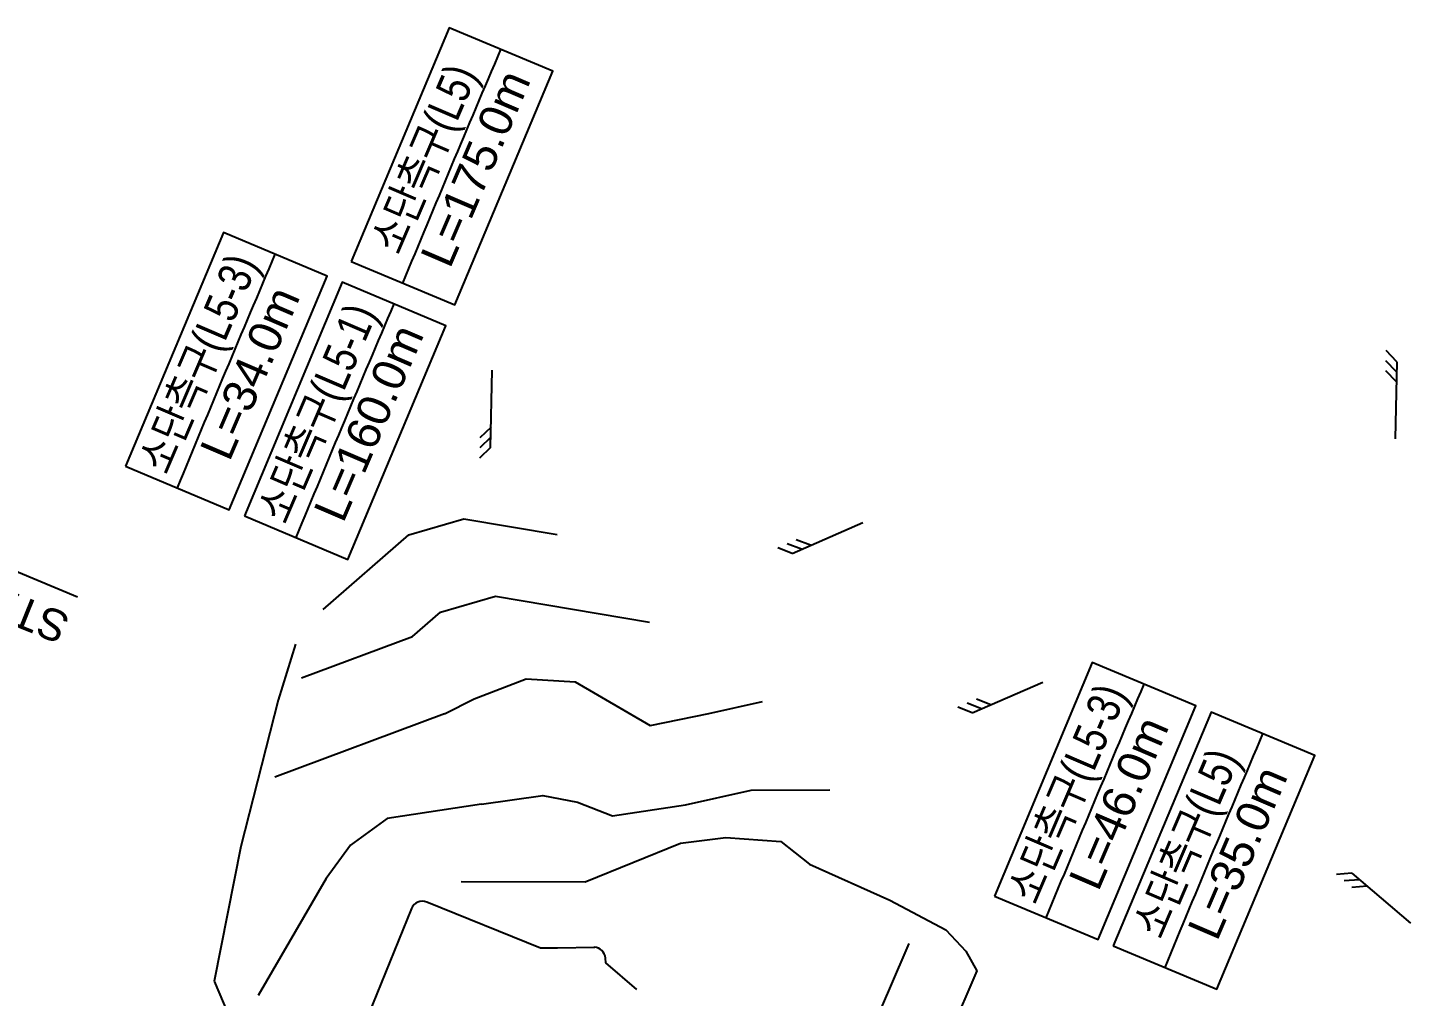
# Model space of a CAD drawing. Header units: millimetres. Extents: x 219390 to 221240, y 444648 to 450301.
# Drawn here: x 220016.8 to 220193.6, y 447906.6 to 448029.7 of the extents above; entities that cross this region are included whole.
import ezdxf
from ezdxf.enums import TextEntityAlignment as Align

# ---------------------------------------------------------------- set-up
doc = ezdxf.new("R2010")
doc.units = ezdxf.units.MM
doc.linetypes.add('CONT', pattern=[0])
for name, color, linetype in [('[도면]산마루측구', 5, 'H-DICHB01'), ('[도면]소단측구', 5, 'Continuous'), ('CC-DIML_본선', 1, 'CONT'), ('CC-DIMT_본선', 3, 'CONT')]:
    doc.layers.add(name, color=color, linetype=linetype)
doc.styles.get("Standard").update_dxf_attribs({"font": 'arial.ttf'})
doc.linetypes.add('E-WFLOW04', pattern='A,1.5,[32,kscals.shx,S=0.1,R=0,X=0,Y=0],0', length=1.5)
doc.linetypes.add('H-DICHB01', pattern='A,1e-05,[43,kscals.shx,S=0.1,R=0,X=0,Y=0],-0.666667,["B1",Standard,S=0.2,R=0,X=0,Y=-0.1],-0.383333', length=1.05001)
doc.linetypes.add('H-DICHB01R', pattern='A,1e-05,[43,kscals.shx,S=0.1,R=0,X=0,Y=0],-0.933333,["B1",Standard,S=0.2,R=180,X=0,Y=0.1],-0.116667', length=1.05001)
doc.linetypes.add('H-DICHL05-1', pattern='A,0.5,[32,kscals.shx,S=0.1,R=0,X=0,Y=0],-0.35,["L5-1",Standard,S=0.2,R=0,X=0,Y=-0.1],-0.7316910785619175', length=1)
doc.linetypes.add('H-DICHL05-1R', pattern='A,0.5,[32,kscals.shx,S=0.1,R=0,X=0,Y=0],-0.9816910785619175,["L5-1",Standard,S=0.2,R=180,X=0,Y=0.1],-0.1', length=1)
doc.linetypes.add('H-DICHL05-3', pattern='A,0.5,[32,kosdic.shx,S=0.1,R=0,X=0,Y=0],-0.35,["L5-3",Standard,S=0.2,R=0,X=0,Y=-0.1],-0.6592087312414734', length=1)
doc.linetypes.add('H-DICHL05R', pattern='A,0.9,[32,kscals.shx,S=0.1,R=360,X=0,Y=0],-0.666667,["L5",Standard,S=0.2,R=180,X=0,Y=0.1],-0.083333', length=1.65)

# ---------------------------------------------------------------- blocks, each defined once
blk = doc.blocks.new('A$C31C57068')
at = {"layer": '[도면]소단측구', "color": 4, "ltscale": 8}
blk.add_line((-0.6612789927166887, -0.1596468335483223), (0.8132873749127612, 0.2544757035793737), dxfattribs=at)
at = {"layer": '[도면]소단측구', "color": 4, "ltscale": 8, "flags": 128}
for points in [[(-0.4687284234387334, -0.1055702372104861), (-0.7347270906029735, 0.04378026985796168)], [(-0.2761778541898821, -0.05149364081444219), (-0.5421765213541221, 0.09785686625400558)], [(-0.6612789927166887, -0.1596468335483223), (-0.9272776598809287, -0.01029632647987455)]]:
    blk.add_lwpolyline(points, dxfattribs=at)
at = {"layer": '[도면]소단측구', "color": 4, "ltscale": 8}
blk.add_solid([(0.8132873749127612, 0.2544757035793737), (0.120105325547047, 0.05979995669331403), (0.07143638879060747, 0.2330954690696672), (0.8132873749127612, 0.2544757035793737)], dxfattribs=at)

msp = doc.modelspace()

# ---------------------------------------------------------------- linework, layer by layer
at = {"layer": '[도면]산마루측구', "color": 4, "linetype": 'H-DICHB01R', "ltscale": 10, "flags": 128}
for points in [[(220050.7992487132, 447951.3515511056), (220048.6093972244, 447944.2208413855), (220043.854483092, 447925.6300457703), (220040.4845114596, 447908.530039248)], [(220040.4845114596, 447908.530039248), (220043.4179231027, 447901.5240570496), (220040.6132072169, 447883.4546019719), (220038.7857620592, 447864.2168866905)]]:
    msp.add_lwpolyline(points, dxfattribs=at)
at = {"layer": '[도면]소단측구', "color": 4, "linetype": 'H-DICHL05-1R', "ltscale": 10}
msp.add_line((220069.7332345509, 447942.4936859144), (220048.1705912116, 447934.4338653381), dxfattribs=at)
at = {"layer": '[도면]소단측구', "color": 4, "linetype": 'H-DICHL05-3', "ltscale": 10, "flags": 128}
for points in [[(220054.3139366307, 447955.7805162878), (220065.2132047067, 447965.2468271526), (220072.197547876, 447967.2851502832), (220084.0717540302, 447965.2781540336)], [(220116.1290407838, 447923.3837809467), (220126.3485949544, 447918.7963688713), (220133.4807848331, 447915.0554871262), (220136.0138896889, 447912.3215610339), (220137.4054254197, 447909.8551500786), (220130.7432033015, 447894.252506837), (220130.7152609596, 447891.0499904277)]]:
    msp.add_lwpolyline(points, dxfattribs=at)
at = {"layer": '[도면]소단측구', "color": 4, "linetype": 'H-DICHL05-1', "ltscale": 10, "flags": 128}
for points in [[(220051.574728471, 447947.0640205683), (220065.6972321431, 447952.3428188999), (220069.2401067713, 447955.4199019069), (220076.2244499406, 447957.4582250375), (220095.791873997, 447954.1509094843)], [(220069.7332345509, 447942.4936859144), (220073.5028489081, 447944.4123406231), (220080.1114881293, 447946.9549278214), (220086.3577684843, 447946.5785144742), (220095.8850694897, 447941.0130684294), (220103.3647959763, 447942.5618310847), (220110.1912909318, 447944.0763281764)], [(220071.8670284578, 447921.1758000266), (220087.6101663813, 447921.1324463429), (220099.7393521544, 447926.059827001), (220105.5205755004, 447926.773803631), (220112.4927263473, 447926.2838955687), (220116.1290407838, 447923.3837809467)]]:
    msp.add_lwpolyline(points, dxfattribs=at)
at = {"layer": '[도면]소단측구', "color": 4, "ltscale": 10, "flags": 128}
msp.add_lwpolyline([(220074.4403873031, 447931.0067320549), (220082.2690093271, 447932.1028007624), (220086.6418563122, 447931.2779717029), (220091.114722727, 447929.5522138468), (220100.3763201102, 447930.9372534485), (220108.7289867472, 447932.7903404883), (220118.7170966299, 447932.8520554513)], dxfattribs=at)
at = {"layer": '[도면]소단측구', "color": 4, "linetype": 'H-DICHL05R', "ltscale": 10, "flags": 128}
for points in [[(220074.4403873031, 447931.0067320549), (220062.4435063115, 447929.204510642), (220057.8174052336, 447925.8118045194), (220054.7116836973, 447921.5739472081), (220046.0405823565, 447906.691184123)], [(220128.7640115335, 447913.3290675101), (220128.2528293537, 447912.1371143395), (220122.1188570842, 447897.8350923953), (220121.5442806876, 447897.1013113133), (220120.1795861842, 447895.3584847453), (220117.222966232, 447882.0840938683)]]:
    msp.add_lwpolyline(points, dxfattribs=at)
msp.add_lwpolyline([(220094.1793976254, 447907.4773102872), (220090.2589107395, 447910.8532272732), (220090.2041670271, 447911.4591022155, 0.3755775248576802), (220088.7756000247, 447912.8226957881), (220088.8117508981, 447912.8211193848), (220084.105610035, 447912.7126788378), (220081.9345202972, 447912.7186576165), (220067.5039282029, 447918.5756615584, 0.4141845514675505), (220065.5499849982, 447917.7500343873), (220058.9435161605, 447901.4775227017)], format="xyb", dxfattribs=at)
at = {"layer": 'CC-DIML_본선'}
msp.add_line((220023.1059178326, 447957.3297564867), (219952.419764367, 447986.7334676262), dxfattribs=at)
at = {"layer": 'CC-DIML_본선', "flags": 128}
for points, elevation in [([(220057.8750723841, 448000.0029089714), (220071.0495892322, 447994.4831025616), (220083.5006655813, 448024.1817589055), (220070.3261487333, 448029.7015653153)], 197), ([(220139.6479057409, 447919.3209767248), (220152.822422589, 447913.801170315), (220165.2734989381, 447943.4998266589), (220152.0989820901, 447949.0196330687)], -201), ([(220154.7515545184, 447913.0083956881), (220167.9260713664, 447907.4885892784), (220180.3771477155, 447937.1872456222), (220167.2026308675, 447942.7070520321)], -201)]:
    msp.add_lwpolyline(points, close=True, dxfattribs=dict(at, elevation=elevation))
for points, elevation in [([(220064.4623308082, 447997.2430057665, -0.002785756699464037), (220076.9134071573, 448026.9416621104, -0.002670448118087691)], 197), ([(220146.235164165, 447916.5610735199, -0.002785756699464037), (220158.6862405141, 447946.2597298638, -0.002670448118087691)], -201), ([(220161.3388129424, 447910.2484924832, -0.002785756699464037), (220173.7898892915, 447939.9471488271, -0.002670448118087691)], -201)]:
    msp.add_lwpolyline(points, format="xyb", dxfattribs=dict(at, elevation=elevation))
for points in [[(220029.1989914809, 447973.9719868375), (220042.373508329, 447968.4521804277), (220054.8245846781, 447998.1508367716), (220041.6500678301, 448003.6706431814)], [(220044.3026402583, 447967.6594058009), (220057.4771571064, 447962.1395993911), (220069.9282334555, 447991.8382557349), (220056.7537166075, 447997.3580621448)]]:
    msp.add_lwpolyline(points, close=True, dxfattribs=at)
for points in [[(220035.786249905, 447971.2120836326, -0.002785756699464037), (220048.2373262541, 448000.9107399765, -0.002670448118087691)], [(220050.8898986824, 447964.8995025959, -0.002785756699464037), (220063.3409750315, 447994.5981589399, -0.002670448118087691)]]:
    msp.add_lwpolyline(points, format="xyb", dxfattribs=at)

# ---------------------------------------------------------------- block references
at = {"layer": '[도면]소단측구', "color": 4, "linetype": 'E-WFLOW04', "ltscale": 9}
for p, xscale, yscale, zscale, rotation in [((220190.8743983376, 447982.9131603475), -6.399999999891237, 6.399999999891238, 6.399999999891237, 104.5925023525013), ((220075.8574368329, 447980.7203521176, 191), 6.399999999891236, 6.399999999891236, 6.399999999891236, 73.17205241218028), ((220117.9941266222, 447964.4927330432, 371), 6.399999999891236, 6.399999999891236, 6.399999999891236, 7.850932288176796), ((220140.884016687, 447944.2064538079, 362), 6.399999999891236, 6.399999999891236, 6.399999999891236, 7.850932288176796), ((220188.4964874722, 447919.5403815479, 166), -6.399999999891237, 6.399999999891238, 6.399999999891237, 155.1336250351479)]:
    msp.add_blockref('A$C31C57068', p, dxfattribs=dict(at, xscale=xscale, yscale=yscale, zscale=zscale, rotation=rotation))

# ---------------------------------------------------------------- texts
at = {"layer": 'CC-DIMT_본선', "width": 0.8}
for s, p in [('소단측구(L5)', (220069.0278355011, 448012.2699143887, 197)), ('소단측구(L5-3)', (220040.3517545979, 447986.2389922548)), ('소단측구(L5-1)', (220055.4554033753, 447979.9264112182)), ('소단측구(L5-3)', (220150.8006688579, 447931.5879821421, -201)), ('소단측구(L5)', (220165.9043176353, 447925.2754011055, -201))]:
    msp.add_text(s, height=4.199999999999998, rotation=66.7810175358507, dxfattribs=at).set_placement(p, align=Align.CENTER)
at = {"layer": 'CC-DIMT_본선'}
for s, p in [('L=175.0m', (220071.7530255824, 448012.6809327843, 197)), ('L=34.0m', (220043.0769446791, 447986.6500106504)), ('L=160.0m', (220058.1805934565, 447980.3374296137)), ('L=46.0m', (220153.5258589392, 447931.9990005377, -201)), ('L=35.0m', (220168.6295077166, 447925.686419501, -201))]:
    msp.add_text(s, height=4.199999999999998, rotation=66.7810175358507, dxfattribs=at).set_placement(p, align=Align.TOP_CENTER)
msp.add_text('STA.14+595.0', height=4, rotation=158.0346881770111, dxfattribs=at).set_placement((219989.1235576375, 447968.423118396), align=Align.RIGHT)

doc.saveas('drawing.dxf')
